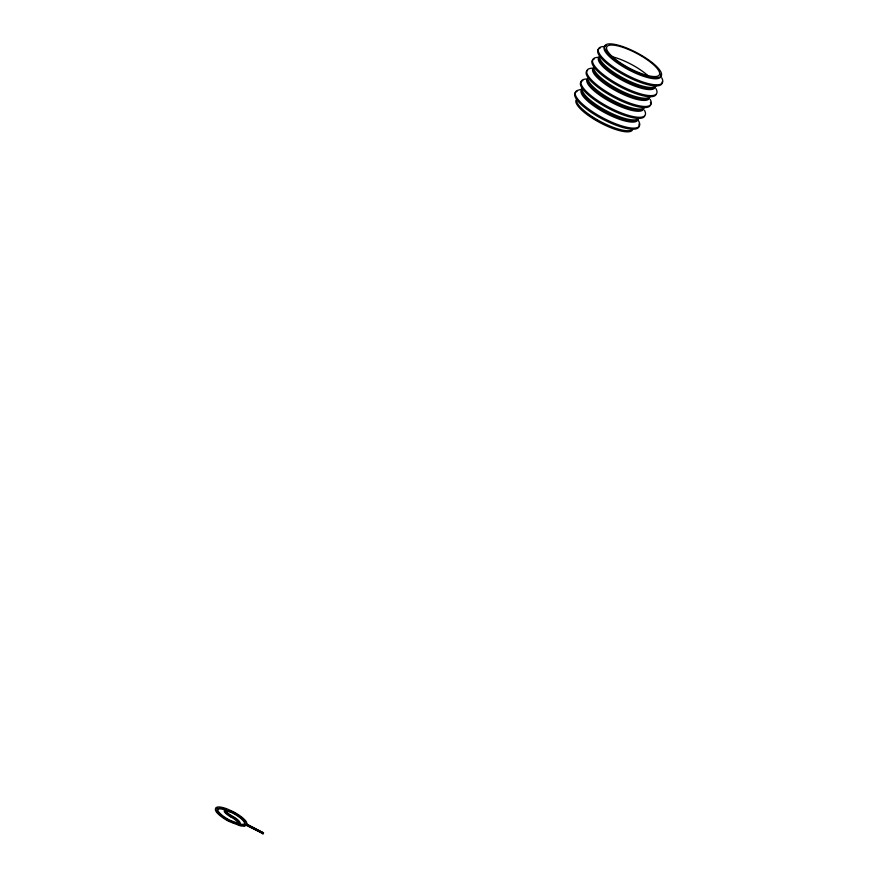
<?xml version="1.0" encoding="UTF-8"?>
<svg xmlns="http://www.w3.org/2000/svg" width="878" height="878" viewBox="0 0 878 878"><rect width="100%" height="100%" fill="white"/><g stroke="black" fill="none" stroke-linecap="round" stroke-linejoin="round"><path stroke-width="1.32" d="M246.652 824.552L263.521 832.86L246.872 824.091L246.235 825.331L263.104 833.639M227.424 811.382L227.841 810.603M226.359 812.611A6.574 1.822 28 0 1 226.952 811.349L229.29 811.546L229.696 810.767L233.219 812.38A15.343 4.258 28 0 1 244.644 821.358A15.343 4.258 28 0 1 239.738 824.014L240.078 823.542A10.953 3.04 28 0 0 235.282 817.846L229.509 814.389A6.574 1.822 28 0 1 227.369 810.57L229.696 810.767M230.146 811.93L230.552 811.151M237.718 823.301A8.769 2.425 28 0 0 231.002 817.012L231.419 816.233A8.769 2.425 28 0 1 225.679 809.417L226.403 809.472L223.1 808.451A15.343 4.258 28 0 0 218.183 811.107A15.343 4.258 28 0 0 229.608 820.085L237.148 823.059A8.769 2.425 28 0 0 231.419 816.233M262.884 834.1L263.521 832.86M238.981 824.694L239.661 824.321A10.953 3.04 28 0 0 239.42 822.884M582.081 89.073L577.658 90.346A36.174 10.031 28 0 0 606.369 119.682A36.174 10.031 28 0 0 638.043 120.066M224.889 809.911L222.683 809.231A15.343 4.258 28 0 0 217.766 811.887M230.014 811.206L232.055 812.139M229.29 811.546L232.813 813.16A15.343 4.258 28 0 1 242.844 825.09M231.858 822.093L234.525 823.312M261.918 833.013L246.455 824.87L244.534 826.253L240.506 825.902L228.938 821.424A17.527 4.862 28 0 1 217.459 807.782M229.092 815.168L233.789 817.978M233.065 812.611A17.527 4.862 28 0 1 238.849 816.068M240.857 817.517A17.527 4.862 28 0 1 243.425 819.679M234.865 818.625A10.953 3.04 28 0 1 237.729 820.875M229.191 820.875A15.343 4.258 28 0 1 224.131 817.846M231.002 817.012A8.769 2.425 28 0 1 225.262 810.196M644.419 110.244A36.174 10.031 28 0 1 607.916 106.688A36.174 10.031 28 0 1 586.416 79.009M643.475 109.234A31.915 8.846 28 0 1 611.483 102.386A31.915 8.846 28 0 1 587.009 79.492M644.046 108.148A31.915 8.846 28 0 1 612.054 101.299A31.915 8.846 28 0 1 587.58 78.405M638.295 118.98A31.915 8.846 28 0 1 606.292 112.132A31.915 8.846 28 0 1 581.829 89.238M638.866 117.893A31.915 8.846 28 0 1 606.874 111.045A31.915 8.846 28 0 1 582.399 88.151M644.65 116.094A36.174 10.031 28 0 1 604.251 106.051A36.174 10.031 28 0 1 582.849 80.6M650.181 99.412A36.174 10.031 28 0 1 613.667 95.856A36.174 10.031 28 0 1 592.178 68.188M649.237 98.402A31.915 8.846 28 0 1 617.234 91.553A31.915 8.846 28 0 1 592.76 68.66M649.808 97.326A31.915 8.846 28 0 1 617.816 90.467A31.915 8.846 28 0 1 593.341 67.573M642.685 108.642A31.915 8.846 28 0 1 612.635 100.224A31.915 8.846 28 0 1 588.15 79.909M650.422 102.331A36.174 10.031 28 0 1 615.544 98.226A36.174 10.031 28 0 1 587.634 70.229M655.932 88.59A36.174 10.031 28 0 1 618.397 84.464A36.174 10.031 28 0 1 599.158 57.355M654.988 87.58A31.915 8.846 28 0 1 622.996 80.721A31.915 8.846 28 0 1 598.522 57.827M655.57 86.494A31.915 8.846 28 0 1 623.567 79.646A31.915 8.846 28 0 1 599.103 56.752M648.447 97.809A31.915 8.846 28 0 1 614.732 87.383A31.915 8.846 28 0 1 593.912 66.498M656.162 94.429A36.174 10.031 28 0 1 615.763 84.387A36.174 10.031 28 0 1 594.362 58.947M612.306 56.763A29.786 8.264 28 0 1 648.447 76.145M661.694 77.758A36.174 10.031 28 0 1 624.148 73.631A36.174 10.031 28 0 1 604.92 46.523M660.761 74.158A31.915 8.846 28 0 1 628.758 69.9A31.915 8.846 28 0 1 606.215 45.436M656.14 85.407A31.915 8.846 28 0 1 627.869 80.436A31.915 8.846 28 0 1 599.663 58.244M662.177 81.764A36.174 10.031 28 0 1 624.269 75.102A36.174 10.031 28 0 1 600.124 48.114M637.713 120.066A31.915 8.846 28 0 1 605.721 113.218A31.915 8.846 28 0 1 581.247 90.313M598.511 121.186A29.786 8.264 28 0 1 596.261 119.902M594.088 118.574A29.786 8.264 28 0 1 591.991 117.224M589.972 115.852A29.786 8.264 28 0 1 588.084 114.48M632.533 129.812A31.915 8.846 28 0 1 600.541 122.964A31.915 8.846 28 0 1 576.067 100.07M631.172 130.295A31.915 8.846 28 0 1 601.112 121.877A31.915 8.846 28 0 1 576.626 101.563M638.899 123.996A36.174 10.031 28 0 1 602.626 119.156A36.174 10.031 28 0 1 577.087 91.433M246.927 824.398L244.951 825.463L240.923 825.122L229.345 820.645A17.527 4.862 28 0 1 215.801 809.077A17.527 4.862 28 0 1 227.391 809.033L233.482 811.821A17.527 4.862 28 0 1 246.531 822.093L246.927 824.398M610.462 55.951A31.915 8.846 28 0 0 659.389 77.231A31.915 8.846 28 0 0 629.416 49.19A31.915 8.846 28 0 0 610.462 55.951M611.977 56.269A29.786 8.264 28 0 0 657.633 76.134A29.786 8.264 28 0 0 629.658 49.969A29.786 8.264 28 0 0 611.977 56.269"/></g></svg>
